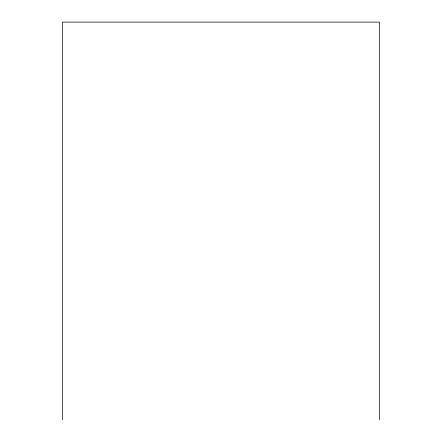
<?xml version="1.0" encoding="UTF-8"?>
<svg xmlns="http://www.w3.org/2000/svg" width="442" height="442" viewBox="0 0 442 442"><rect width="100%" height="100%" fill="white"/><g stroke="black" fill="none" stroke-linecap="round" stroke-linejoin="round"><path stroke-width="0.66" d="M379.512 419.9L379.512 22.1L62.488 22.1L62.488 419.9"/></g></svg>
